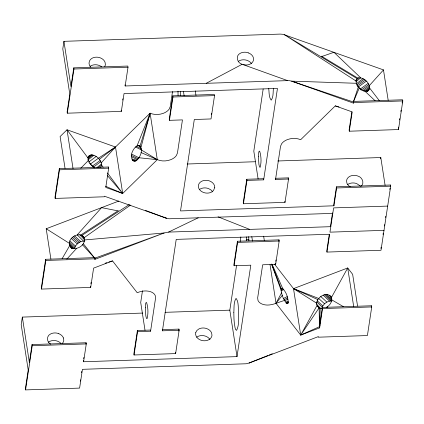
<?xml version="1.0" encoding="UTF-8"?>
<svg xmlns="http://www.w3.org/2000/svg" width="424" height="424" viewBox="0 0 424 424"><rect width="100%" height="100%" fill="white"/><g stroke="black" fill="none" stroke-linecap="round" stroke-linejoin="round"><path stroke-width="0.64" d="M177.99 91.176L178.064 95.421M246.339 236.921L246.418 240.71M273.401 88.229C272.982 92.114 273.565 96.704 271.349 100.064L271.111 100.096C268.668 96.905 269.277 92.156 268.705 88.319M131.541 156.811C130.12 151.596 139.777 138.818 141.25 149.868C142.665 155.078 133.009 167.862 131.541 156.811L137.302 159.53M331.648 297.717C326.231 287.907 309.425 302.99 320.178 308.248L319.632 327.874L300.706 335.087L276.019 303.261L270.04 264.656M288.203 302.932C288.198 297.696 286.279 291.659 282.209 288.23L281.536 288.49C280.889 293.811 283.296 300.128 287.324 303.664L288.203 302.932L286.412 303.505M368.583 90.434C362.472 94.064 352.434 83.443 357.798 78.096C364.163 76.034 373.268 85.955 367.672 91.303M84.403 239.963C84.736 247.653 70.108 252.943 69.382 243.339C69.048 235.643 83.682 230.354 84.403 239.963L164.141 232.977L168.551 232.098L330.789 226.676L330.609 225.515M94.679 167.512C90.127 165.969 84.392 156.133 91.648 154.813C97.07 155.348 102.905 161.242 101.129 166.876L100.186 167.724M330.874 296.673C333.253 300.611 330.079 305.434 326.475 307.331M142.602 313.071L22.345 317.094L21.2 324.673L28.212 369.977L25.382 388.75L25.562 389.905L79.611 388.098L82.442 369.325L246.19 363.766L249.095 363.018L318.313 336.624L318.223 337.197L367.412 335.554L371.731 306.928L371.551 305.768L322.362 307.416L319.452 326.713L300.706 335.087L293.514 288.633L274.492 264.11M388.188 100.313L383.481 69.902L283.115 34.323L280.227 34.095L63.934 41.329L62.794 48.908L69.806 94.208L67.114 112.037L67.294 113.192L121.344 111.385L124.036 93.556L277.46 88.425L263.67 179.856L246.954 180.412L243.434 203.753L285.007 202.365L288.527 179.023L288.346 177.868L275.346 178.303L275.526 179.458L288.527 179.023M284.536 300.457C277.503 302.349 270.104 306.939 262.604 304.252A12.073 7.5 -8.8 0 1 258.682 301.623L257.993 300.457L257.665 297.887L262.657 264.788L275.658 264.353L279.178 241.012L278.997 239.857L237.424 241.245L233.905 264.587L234.085 265.742L250.801 265.186L237.011 356.616L83.586 361.746L86.273 343.917L86.093 342.762L32.044 344.569L29.357 362.398L22.345 317.094M356.446 83.29L291.606 81.143L353.526 103.149L353.346 101.993L291.606 81.143L288.898 80.587L125.175 85.977L128.011 67.204L127.831 66.049L73.781 67.856L70.946 86.629L63.934 41.329M25.562 389.905L32.224 345.724L32.044 344.569M67.294 113.192L73.956 69.011L73.781 67.856M82.442 244.717L94.743 258.216L164.141 232.977L94.923 259.371L94.828 257.644L45.638 259.287L41.324 287.917L41.499 289.073L90.688 287.424L93.603 268.127L112.524 260.908L137.217 292.735C141.404 290.928 146.238 290.27 150.631 291.744A12.073 7.5 -8.8 0 1 154.548 294.373L155.242 295.544L155.566 298.109L150.573 331.208L137.577 331.642L134.053 354.983L175.626 353.595L179.145 330.254L178.97 329.098L162.896 329.634M172.52 91.552L170.263 106.541L169.155 109.153L168.1 110.383A12.073 7.5 -8.8 0 1 163.346 113.303C159.106 114.878 154.288 114.968 150.096 113.203L157.288 159.657L122.695 193.471L105.767 187.45L108.682 168.153L108.502 166.992L59.312 168.641L54.993 197.266L55.173 198.421L104.362 196.778L104.447 196.206L166.367 218.212L169.075 218.773L332.792 213.378M41.499 289.073L45.819 260.447L45.638 259.287M55.173 198.421L59.492 169.796L59.312 168.641M90.9 283.698L91.096 282.411M94.923 259.371L94.828 257.644M108.306 168.28L108.502 166.992M80.311 381.118L80.507 379.819M81.578 372.701L81.774 371.403M83.692 358.678L83.888 357.406M85.902 344.034L86.093 342.762M122.706 100.038L122.896 98.766M142.48 290.753L140.71 302.482L145.019 330.307M150.573 331.208L150.398 330.052L137.397 330.487L133.878 353.828L134.053 354.983M329.273 234.371L326.777 250.923L326.957 252.079L381.006 250.271L390.679 186.168L390.499 185.007L336.449 186.814L336.624 187.975L333.937 205.799L180.513 210.929L194.303 119.504L211.019 118.943L214.539 95.601L214.358 94.446L172.785 95.835L169.266 119.176L169.446 120.331L182.447 119.897L177.455 152.995L176.347 155.613L175.292 156.843A12.073 7.5 -8.8 0 1 170.538 159.758C166.298 161.337 161.48 161.427 157.288 159.657L141.007 152.508M169.446 120.331L172.966 96.995L172.785 95.835M179.145 330.254L162.429 330.815L176.22 239.385L329.649 234.255L326.957 252.079M178.674 331.043L178.97 329.098M211.327 114.544L211.523 113.25M263.67 179.856L263.49 178.7L246.773 179.257L243.254 202.598L243.434 203.753M234.085 265.742L237.604 242.406L237.424 241.245M237.011 356.616L229.819 310.156L236.523 265.71M240.169 241.526L240.858 236.947M263.172 89.029L253.806 151.124L258.115 178.954M275.526 179.458L280.518 146.359L281.626 143.741L282.681 142.517A12.073 7.5 -8.8 0 1 287.435 139.597C291.675 138.023 296.493 137.933 300.685 139.697L335.278 105.889L338.999 106.97M275.77 261.253L275.966 259.954M278.801 241.155L278.997 239.857M288.15 179.161L288.346 177.868M330.566 225.817L332.517 212.869M336.449 186.814L333.757 204.644L333.937 205.799M351.83 112.037L349.111 130.046L349.291 131.207L398.481 129.559L402.8 100.933L402.62 99.778L353.431 101.421L353.346 101.993L359.314 87.885M319.632 327.874L322.542 308.571L322.362 307.416M349.291 131.207L352.206 111.904L335.278 105.889M353.526 103.149L353.431 101.421M380.604 158.799L380.794 157.537L277.72 160.982M371.26 307.723L371.551 305.768M398.502 127.105L398.481 129.559M399.578 119.944L399.774 118.646M400.855 111.486L401.051 110.187M402.132 103.032L402.328 101.728M380.927 248.48L381.118 247.203M383.036 234.472L383.232 233.2M384.324 225.95L384.52 224.656M385.591 217.538L385.787 216.24M389.826 189.464L390.016 188.192M390.308 186.284L390.499 185.007M140.906 147.653L150.096 113.203L115.503 147.011L101.251 162.853M140.015 146.121L150.096 113.203L137.09 145.745M84.699 241.065C80.136 240.737 75.642 244.102 74.492 248.501L69.382 243.339L46.2 228.753L118.8 201.066M321.805 308.381C322.971 303.987 327.45 300.616 332.019 300.945M353.346 101.993L358.365 86.803M319.95 325.494L319.452 326.713L319.134 307.813L300.706 335.087L317.046 305.434L319.161 307.845M327.19 307.782L327.688 306.563M281.594 292.746L276.019 303.261L282.326 295.353M331.377 297.621L347.707 267.968L352.646 274.333L357.554 306.043M62.132 258.667L69.727 245.554L72.266 248.448M383.481 69.902L369.23 85.738L362.902 90.519M66.875 259.069L76.574 248.438M80.804 168.201L88.468 160.404M88.187 156.642L89.114 155.709M356.165 79.521L357.098 78.594L284.414 34.683L356.107 81.074M360.75 186.475C364.979 183.534 362.35 177.253 357.967 176.093A8.098 6.233 8.6 0 0 353.764 175.372A8.098 6.233 8.6 0 0 349.821 176.363A8.231 6.328 8.6 0 0 346.562 180.942L346.901 183.136A8.231 6.328 8.6 0 0 350.272 186.825M87.757 157.558L90.672 154.908M355.736 80.449L358.651 77.799M367.226 91.452L369.108 89.761M88.192 157.818L91.648 154.813M366.532 91.409L369.442 88.929M87.731 159.079L92.729 154.924M355.709 81.965L360.707 77.809L333.948 52.29L322.558 56.249L321.53 56.244L357.798 78.096M98.601 167.507L101.596 165.069L103.159 167.173M365.583 91.202L369.574 87.954L379.231 100.53M87.826 160.076L93.874 155.242M96.9 167.607L101.522 163.998M363.856 91.298L369.505 86.878M356.446 83.719L363.024 78.631M99.333 159.339L115.503 147.011L122.695 193.471L105.592 186.295M88.627 162.132L96.211 156.435M356.611 85.012L364.19 79.32M93.725 166.876L100.79 161.666M368.763 84.556L361.2 90.132L357.649 86.364M357.776 85.712L365.318 80.168M89.671 163.478L90.418 164.046L98.389 158.258L115.503 147.011L67.029 129.781L60.107 136.544L65.02 168.254M90.418 164.046L92.416 166.102L100.138 160.489M358.397 86.931L366.368 81.143M360.395 88.987L368.122 83.369M84.058 237.742L130.491 205.115M250.171 362.26L249.095 363.018L268.032 355.46M80.926 234.928L118.354 210.611L117.082 210.696L101.575 207.638L77.21 234.864L83.448 241.039M129.384 204.479L81.97 235.368L84.461 238.362M90.031 66.43L91.102 65.752A8.098 6.233 8.6 0 1 95.04 64.761A8.098 6.233 8.6 0 1 99.248 65.481A8.231 6.328 8.6 0 1 101.638 66.833M238.23 61.469L239.295 60.796A8.098 6.233 8.6 0 1 243.238 59.805A8.098 6.233 8.6 0 1 247.446 60.521A8.231 6.328 8.6 0 1 251.543 63.748M48.437 342.195L49.507 341.521A8.098 6.233 8.6 0 1 53.445 340.53A8.098 6.233 8.6 0 1 57.659 341.246A8.231 6.328 8.6 0 1 61.003 343.482M196.635 337.239L197.706 336.566A8.098 6.233 8.6 0 1 201.644 335.575A8.098 6.233 8.6 0 1 205.857 336.29A8.231 6.328 8.6 0 1 209.954 339.518M206.297 83.263L242.152 64.278L287.419 80.549M283.158 298.671L287.218 296.546M284.112 299.678L287.62 297.876M284.398 300.918L287.938 299.153M280.937 290.949L283.778 289.56M168.551 232.098L198.22 217.793M280.926 289.963L283.206 288.892M269.256 354.973L272.309 353.754M281.027 288.664L282.209 288.23M105.131 263.256L106.981 262.668M108.83 262.085L112.524 260.908M285.882 302.969L288.294 302.248M285.845 302.052L288.283 301.369M73.956 69.011L128.011 67.204M172.966 96.995L214.539 95.601M353.611 102.576L402.8 100.933M187.196 164.008L255.253 161.735M59.492 169.796L108.682 168.153M336.624 187.975L390.679 186.168M387.674 206.091L333.619 207.898L329.962 232.156L384.012 230.343M237.604 242.406L279.178 241.012M45.819 260.447L95.008 258.799M165.069 312.324L229.819 310.156M322.542 308.571L371.731 306.928M32.224 345.724L86.273 343.917M322.59 308.508L320.178 308.248M246.355 239.274L248.867 239.491L248.856 240.933M138.95 157.755L157.288 159.657L141.25 149.868M243.514 64.708L246.355 64.999A8.098 6.233 8.6 0 0 250.303 64.008A8.231 6.328 8.6 0 0 253.563 59.45L253.223 57.235A8.231 6.328 8.6 0 0 248.597 52.968M131.885 159.027L136.926 160.309M132.267 159.89L135.993 160.924M132.77 160.558L135.219 161.3M140.381 146.291L137.917 145.485L140.874 146.72M145.464 210.415L166.367 218.212L164.698 217.136M218.063 216.839L249.672 229.384M317.868 299.604L293.514 288.633L347.707 267.968L353.722 306.796M136.247 146.238L141.558 148.734M242.152 64.278C237.106 63.065 235.124 55.496 240.44 53.217A8.098 6.233 8.6 0 1 244.378 52.226A8.098 6.233 8.6 0 1 248.591 52.942M135.41 146.953L141.33 149.852M131.588 155.523L138.399 158.862M131.779 154.172L139.046 157.839M331.722 299.837L343.504 306.716M316.702 303.218L293.514 288.633L318.663 298.459L324.567 303.785M50.721 344.15C46.603 342.2 46.227 335.771 50.652 333.942A8.098 6.233 8.6 0 1 54.59 332.951A8.098 6.233 8.6 0 1 58.804 333.667M72.308 237.535L78.35 242.984M71.343 238.585L77.248 243.906M320.73 296.498L326.883 302.1M73.41 236.619L79.564 242.215M360.172 185.908L356.828 183.672A8.098 6.233 8.6 0 0 352.62 182.951A8.098 6.233 8.6 0 0 348.676 183.942A8.231 6.328 8.6 0 0 347.611 184.615M74.624 235.85L80.846 241.632M317.263 300.796L322.802 305.969M69.944 240.917L75.483 246.084M364.969 91.218L375.081 100.721M323.221 295.141L329.469 301.109M316.866 302.015L322.198 307.161M69.552 242.136L74.884 247.282M324.53 294.744L330.768 300.918M325.833 294.553L331.579 300.489M316.76 304.368L320.751 308.635M69.441 244.489L73.432 248.756M327.079 294.574L331.875 299.757M79.765 234.7L84.556 239.883M107.399 175.525L122.695 193.471L107.458 172.955M329.284 295.252L331.78 298.247M70.23 246.508L71.842 248.475M330.169 295.878L331.78 297.924M82.855 235.993L84.063 237.53M83.237 243.577L94.743 258.216M212.731 191.849L211.019 189.978L208.629 188.627A8.098 6.233 8.6 0 0 204.426 187.906A8.098 6.233 8.6 0 0 200.478 188.897A8.231 6.328 8.6 0 0 199.413 189.576M90.609 66.997C87.874 64.427 88.823 59.63 92.241 58.173A8.098 6.233 8.6 0 1 96.184 57.182A8.098 6.233 8.6 0 1 100.393 57.897A8.231 6.328 8.6 0 1 105.03 62.217L105.369 64.406A8.231 6.328 8.6 0 1 104.728 66.526M318.249 307.188L319.018 308.2M70.93 247.303L71.704 248.316M88.123 158.184L67.029 129.781L73.039 168.609M92.416 166.102L92.951 166.865M93.508 166.823L94.197 167.936M272.224 264.565L282.675 288.447M271.657 264.083L281.335 288.967M271.535 264.163L281.25 290.53M63.436 337.96L63.775 340.175A8.231 6.328 8.6 0 1 62.461 343.233M380.794 157.537L385.103 185.362M284.827 201.209L285.007 202.365M275.478 263.198L275.658 264.353M263.649 236.195L264.348 240.726M246.773 179.257L246.954 180.412M251.792 236.592L252.492 241.124M195.294 90.911L195.994 95.442M183.438 91.308L184.138 95.835M175.451 352.439L175.626 353.595M125.001 84.821L125.175 85.977M162.254 329.655L162.429 330.815M121.169 110.224L121.344 111.385M137.397 330.487L137.577 331.642M90.513 286.269L90.688 287.424M83.406 360.591L83.586 361.746M46.2 228.753L50.912 259.17M248.671 236.677L248.83 239.502M180.317 91.393L180.502 95.649M58.804 333.693A8.231 6.328 8.6 0 1 63.436 337.986M233.836 312.398L233.974 318.615A13.838 2.072 88.1 0 0 234.308 322.903L235.007 327.434A13.838 2.072 88.1 0 0 235.665 329.565L236.619 330.354C239.571 324.312 238.5 316.882 238.574 310.267C238.007 306.43 238.617 301.681 236.168 298.491L235.929 298.523C233.507 302.54 234.196 307.829 233.836 312.398M145.342 307.628L145.808 315.763L146.407 318.26L147.054 318.689C148.416 313.5 148.151 307.58 146.561 302.455L145.93 302.768A8.231 1.23 88.1 0 0 145.342 307.628M258.439 156.276L258.9 164.406L259.504 166.908L260.151 167.337C261.513 162.143 261.248 156.223 259.652 151.103L259.027 151.41A8.231 1.23 88.1 0 0 258.439 156.276M214.756 187.551L213.431 190.609L211.486 192.109A8.098 6.233 8.6 0 1 207.543 193.1A8.098 6.233 8.6 0 1 203.334 192.379A8.231 6.328 8.6 0 1 198.702 188.092L198.358 185.876A8.231 6.328 8.6 0 1 201.623 181.318A8.098 6.233 8.6 0 1 205.566 180.327A8.098 6.233 8.6 0 1 209.774 181.048C212.435 182.066 214.91 184.525 214.756 187.551M195.782 332.448C194.796 335.803 197.558 338.962 200.563 340.048A8.098 6.233 8.6 0 0 204.766 340.764A8.098 6.233 8.6 0 0 208.714 339.772A8.231 6.328 8.6 0 0 211.974 335.22L211.629 333.004A8.231 6.328 8.6 0 0 207.002 328.711A8.098 6.233 8.6 0 0 202.789 327.996A8.098 6.233 8.6 0 0 198.845 328.982L196.9 330.481L195.782 332.448"/></g></svg>
